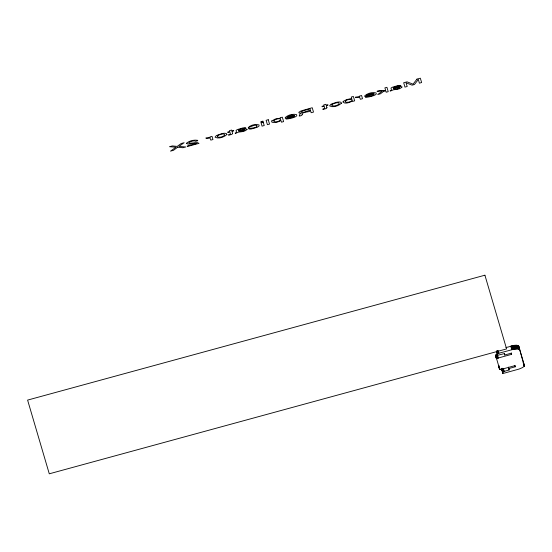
<?xml version="1.0" encoding="UTF-8"?>
<svg xmlns="http://www.w3.org/2000/svg" width="552" height="552" viewBox="0 0 552 552"><rect width="100%" height="100%" fill="white"/><g stroke="black" fill="none" stroke-linecap="round" stroke-linejoin="round"><path stroke-width="0.83" d="M523.137 362.885L523.413 362.112L518.673 345.987C514.912 343.779 509.786 347.111 505.956 347.47M508.378 367.108L509.151 369.95L503.038 371.744L502.506 372.193L502.775 373.131L504.452 373.097L519.121 369.046L522.613 367.556L524.324 366.107L518.673 345.987M511.235 352.921L511.621 354.349L498.304 357.986C495.765 360.663 494.061 354.432 497.338 354.425M519.639 349.547L517.845 348.843L513.843 349.216L498.628 353.301L497.186 354.115L497.462 355.053L498.159 355.164L504.342 353.597L504.749 354.984L511.283 353.197L511.621 354.349M514.892 365.362L515.278 366.783L508.744 368.57L509.151 369.95M499.222 365.935C497.511 365.334 499.47 371.144 501.623 369.274L514.94 365.631L515.278 366.783M501.996 369.661L501.54 368.708L502.775 373.131M496.496 351.493L496.993 351.61L497.545 353.763M499.691 369.371L495.634 355.391M523.413 362.112L524.4 365.803M523.413 362.395L524.379 365.948M523.358 362.547L524.324 366.107M523.655 364.134L524.234 366.266M518.521 345.745L519.584 349.416M518.39 345.642L519.356 349.202M518.224 345.552L519.191 349.105M518.017 345.469L518.983 349.03M517.783 345.407L518.749 348.961M517.514 345.352L518.48 348.905M517.21 345.31L518.176 348.871M516.879 345.283L517.845 348.843M516.52 345.269L517.486 348.829M516.134 345.276L517.1 348.829M515.727 345.29L516.693 348.843M515.292 345.317L516.258 348.878M514.837 345.359L515.809 348.919M514.367 345.414L515.333 348.974M513.884 345.483L514.85 349.043M513.381 345.566L514.347 349.126M512.87 345.662L513.843 349.216M512.353 345.766L513.319 349.326M511.835 345.883L512.801 349.444M511.304 346.014L512.27 349.575M510.779 346.152L511.745 349.713M504.362 353.556L504.749 354.984M503.431 368.46L504.204 371.303M503.169 368.536L503.948 371.379M498.304 351.086L498.884 353.225M502.92 368.619L503.693 371.462M497.856 350.451L498.628 353.301M502.679 368.708L503.452 371.551M497.6 350.534L498.373 353.383M502.458 368.798L503.231 371.648M497.559 351.341L498.139 353.473M502.072 368.184L503.038 371.744M497.338 351.431L497.918 353.57M502.092 368.998L502.865 371.841M501.947 369.088L502.72 371.938M497.138 351.527L497.718 353.666M501.837 369.184L502.962 373.214M501.768 369.267L502.851 373.18M497.4 353.735L497.787 355.157M496.627 351.01L497.407 353.853M496.524 351.1L497.642 355.136M496.448 351.189L498.304 357.986M497.076 354.501L498.042 358.062M496.828 354.591L497.794 358.144M496.586 354.681L497.552 358.234M496.365 354.77L497.331 358.331M496.165 354.867L497.131 358.427M499.629 368.06L500.015 369.481M495.993 354.964L496.959 358.524M498.794 365.866L499.87 369.461M495.855 355.06L496.821 358.621M495.744 355.157L496.641 358.8M273.799 120.805L273.792 121.192C275.641 122.744 279.208 121.35 280.754 119.798L280.533 119.039C278.374 118.218 275.317 119.094 273.799 120.805M302.116 114.664C302.468 115.858 297.466 116.589 299.708 115.458L299.757 114.057L301.544 113.036L299.053 112.974L298.839 112.277L300.937 110.959L312.218 107.723L313.501 112.084L311.149 112.725L310.597 110.855C308.789 112.636 302.206 111.187 302.116 114.664M217.309 136.144L217.626 137.006C219.951 137.71 222.849 136.799 224.636 135.205L224.353 134.253L223.567 134.019A3.001 0.759 -15.2 0 0 221.531 134.198L218.771 135.047L217.309 136.144M331.835 104.866L332.152 105.722C334.477 106.432 337.375 105.522 339.163 103.928L338.88 102.969L338.093 102.741A3.001 0.759 -15.2 0 0 336.058 102.92L333.298 103.762L331.835 104.866M186.424 143.299C188.729 145.514 193.435 142.402 196.484 143.499L187.225 146.025L187.376 146.528L199.01 143.354L197.278 142.575L189.909 143.237L188.777 142.94L189.488 142.112L191.792 141.243L194.387 140.788L195.622 141.312L197.788 140.725L197.416 140.277C193.745 139.718 189.232 140.801 186.424 143.299M247.054 129.327C245.254 131.659 241.397 131.762 238.623 132.08L235.318 133.453L235.2 133.06L236.56 132.508L236.042 130.445L237.208 129.63L242.611 127.988L244.922 127.691L245.999 128.133L242.404 128.533L238.243 129.913C239.734 131.631 244.66 127.602 247.054 129.327M402.001 87.009C400.2 89.341 396.343 89.445 393.569 89.762L390.264 91.135L390.147 90.742L391.506 90.19L390.995 88.12L392.155 87.313L397.557 85.67L399.869 85.374L400.952 85.815L397.35 86.215L393.19 87.596C394.68 89.314 399.607 85.284 402.001 87.009M301.219 111.828C303.227 113.829 308.002 110.041 310.452 110.365L310.01 108.875L303.179 110.766L301.219 111.828M256.984 125.904L256.411 126.925A2.712 0.683 -15.2 0 1 254.776 127.705L248.51 128.616L249.29 128.995A4.506 1.138 -15.2 0 0 251.353 128.975L257.363 127.236L259.067 126.001L259.033 124.911C255.61 123.855 250.608 124.931 248.221 127.629L254.072 125.332L256.176 125.263L256.984 125.904M345.283 101.154L345.573 102.12C347.801 102.686 350.748 101.934 352.245 100.188L351.81 99.291L349.637 99.277L346.808 100.071L345.283 101.154M232.613 133.487L231.93 134.302L228.625 135.261L228.5 134.84L230.453 134.046L229.839 131.969L227.817 132.521L227.686 132.087L229.715 131.535L229.453 130.645L231.605 130.058L231.868 130.941L233.586 130.472L233.71 130.914L231.999 131.383L232.613 133.487M326.929 107.73L326.239 108.544L322.934 109.503L322.81 109.082L324.762 108.289L324.155 106.212L322.126 106.764L322.002 106.329L324.024 105.777L323.762 104.887L325.915 104.3L326.177 105.184L327.895 104.721L328.026 105.156L326.308 105.625L326.929 107.73M294.575 115.72L293.892 116.748L292.167 117.514L287.675 118.059C280.72 120.357 296.714 118.066 296.831 115.382L296.61 114.65C292.905 113.56 288.075 114.94 285.267 117.507L285.28 118.259L294.575 115.72M374.063 94.012L373.38 95.034L371.655 95.8L367.17 96.352C360.208 98.649 376.209 96.352 376.319 93.674L376.105 92.943C372.4 91.853 367.57 93.233 364.755 95.793L364.775 96.545L374.063 94.012M287.468 116.865L287.344 117.238L294.388 115.313L291.304 115.154L287.468 116.865M366.963 95.151L366.838 95.524L373.883 93.599L370.799 93.447L366.963 95.151M244.826 129.927C243.397 131.031 239.623 132.618 238.374 130.852L244.826 129.927M399.772 87.609C398.344 88.713 394.57 90.3 393.321 88.534L399.772 87.609M343.185 101.437L343.02 102.237C345.669 104.307 349.892 102.32 352.583 100.968L352.7 101.375L354.667 100.837L353.383 96.462L351.307 97.028L351.776 98.615L346.739 99.512L343.185 101.437M271.777 120.95L271.874 122.178C274.848 123.337 278.311 121.923 281.016 120.571L281.492 122.192L283.618 121.612L282.32 117.183L280.243 117.748L280.368 118.169L275.262 119.039L271.777 120.95M226.92 134.474C224.215 137.151 218.454 139.228 215.059 137.179L216.398 135.516L221.725 133.646A5.423 1.366 -15.2 0 1 224.912 133.26L226.292 133.48L226.92 134.474M341.447 103.189C338.742 105.874 332.987 107.95 329.585 105.901L330.924 104.231L336.251 102.368A5.423 1.366 -15.2 0 1 339.439 101.975L340.819 102.203L341.447 103.189M416.967 79.115L413.062 84.166L407.017 81.834L403.678 82.745L404.961 87.106L407.197 86.491L406.065 82.828L412.109 85.153L414.442 84.518L418.354 79.474L419.375 83.166L421.624 82.552L420.341 78.191L416.967 79.115M383.916 91.121L380.438 93.805L377.713 94.544L382.253 91.156L377.05 91.294L379.776 90.549L385.641 90.404L384.896 87.878L386.938 87.313L388.222 91.673L386.179 92.232L385.827 91.039L383.916 91.121M177.606 147.26L173.445 150.337L170.52 151.131L175.984 147.225L169.519 146.694L172.327 145.928L177.22 146.397L181.166 143.513L184.113 142.713L178.903 146.425L185.789 146.963L182.947 147.736L177.606 147.26M206.344 138.448L205.834 137.993L210.153 137.469L209.995 136.917L212.016 136.365L212.955 139.546L210.823 140.125L209.974 138.035L206.344 138.448M355.909 97.6L355.398 97.145L359.718 96.621L359.559 96.069L361.581 95.517L362.512 98.698L360.387 99.277L359.538 97.193L355.909 97.6M262.931 121.185L260.765 121.778L260.944 122.378L263.111 121.792L262.931 121.185M268.258 119.729L266.126 120.308L267.409 124.669L269.542 124.09L268.258 119.729M263.283 122.378L261.117 122.972L262.048 126.132L264.215 125.545L263.283 122.378M484.911 275.2L27.6 400.096L49.28 473.809L506.591 348.912L484.911 275.2"/></g></svg>
